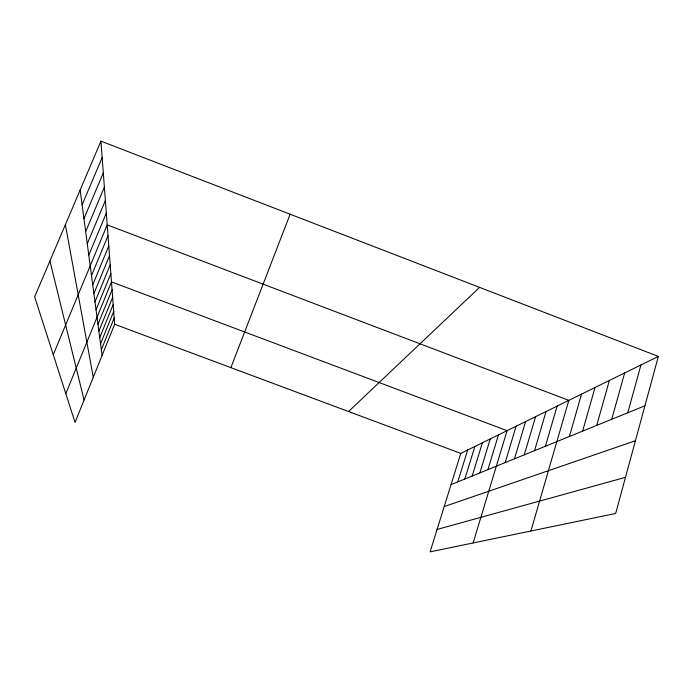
<?xml version="1.0" encoding="UTF-8"?>
<svg xmlns="http://www.w3.org/2000/svg" width="693" height="693" viewBox="0 0 693 693"><rect width="100%" height="100%" fill="white"/><g stroke="black" fill="none" stroke-linecap="round" stroke-linejoin="round"><path stroke-width="1.04" d="M658.35 356.427L615.661 513.478L430.102 551.853L460.776 453.387L658.35 356.427L100.935 141.147L34.65 296.855L75.052 422.392L114.666 324.289L100.935 141.147M627.78 412.759L640.938 364.977M611.737 419.274L624.653 372.964M596.716 425.389L609.381 380.457M582.614 431.124L595.036 387.5M569.351 436.521L581.531 394.126M530.916 531.003L568.806 400.372L107.216 224.879L53.274 354.721M545.391 446.257L557.129 406.098M534.537 450.675L546.067 411.529M524.246 454.859L535.576 416.684M514.475 458.835L525.597 421.569M505.18 462.612L516.112 426.23M473.128 542.957L507.077 430.665L111.486 281.895L65.809 393.667M487.898 469.637L498.466 434.892M479.851 472.912L490.246 438.929M464.812 479.028L474.87 446.474M472.167 476.039L482.38 442.784M457.778 481.886L467.671 450M230.882 367.636L290.124 214.215M101.351 349.74L114.198 317.992M99.749 337.647L113.184 304.539M100.572 343.832L113.704 311.417M97.982 324.376L112.084 289.804M98.882 331.167L112.647 297.349M94.993 301.897L110.213 264.847M96.041 309.771L110.863 273.588M93.893 293.598L109.52 255.648M91.502 275.606L108.03 235.707M92.732 284.849L108.792 245.954M87.275 243.771L105.388 200.485M88.782 255.145L106.332 213.054M85.663 231.661L104.383 187.093M83.94 218.728L103.309 172.808M82.103 204.877L102.166 157.528M348.544 411.521L479.573 287.378M451.039 484.624L644.932 405.777M444.204 506.583L635.438 440.731M437.084 529.443L625.484 477.338M114.666 324.289L460.776 453.387M49.922 260.984L84.078 400.052M65.385 224.662L93.269 377.269M80.128 190.021L102.105 355.396"/></g></svg>
